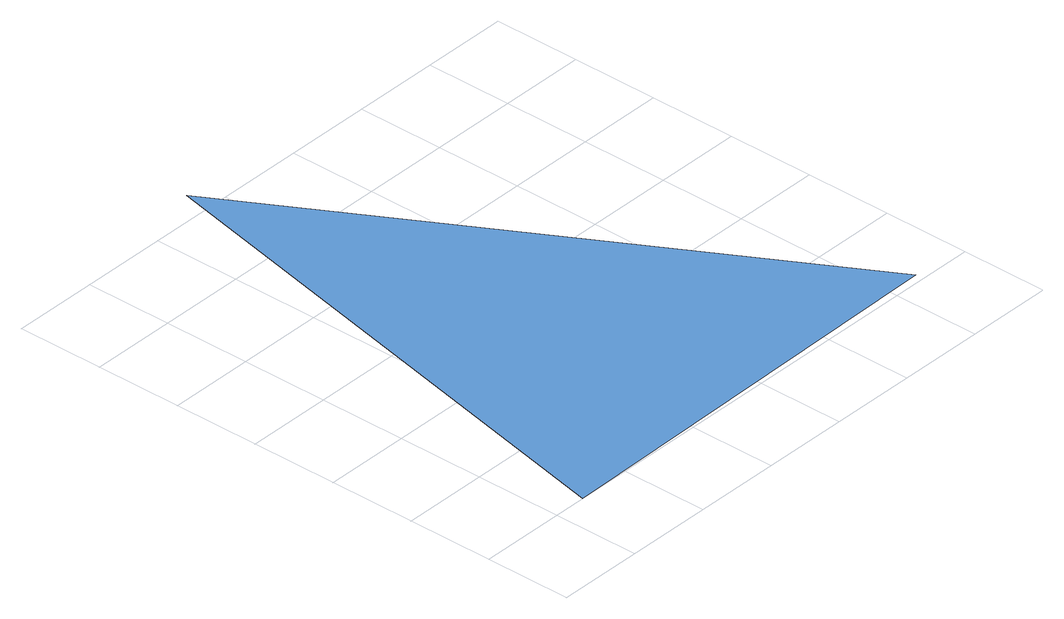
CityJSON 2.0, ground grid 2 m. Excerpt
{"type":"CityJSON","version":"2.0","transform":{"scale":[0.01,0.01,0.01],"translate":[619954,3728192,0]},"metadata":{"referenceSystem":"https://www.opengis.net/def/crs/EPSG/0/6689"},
"CityObjects":{
"waterbody1":{"type":"WaterBody","attributes":{"name":"福岡県津波浸水想定図","class":"1140","function":"2","WaterBodyTsunamiRiskAttribute.description":"1","WaterBodyTsunamiRiskAttribute.rank":"1"},"geometry":[{"type":"MultiSurface","lod":"1","boundaries":[[[0,1,2]]]}]}
},
"vertices":[
[58,1001,357],[78,1,87],[1078,20,87]
]}
